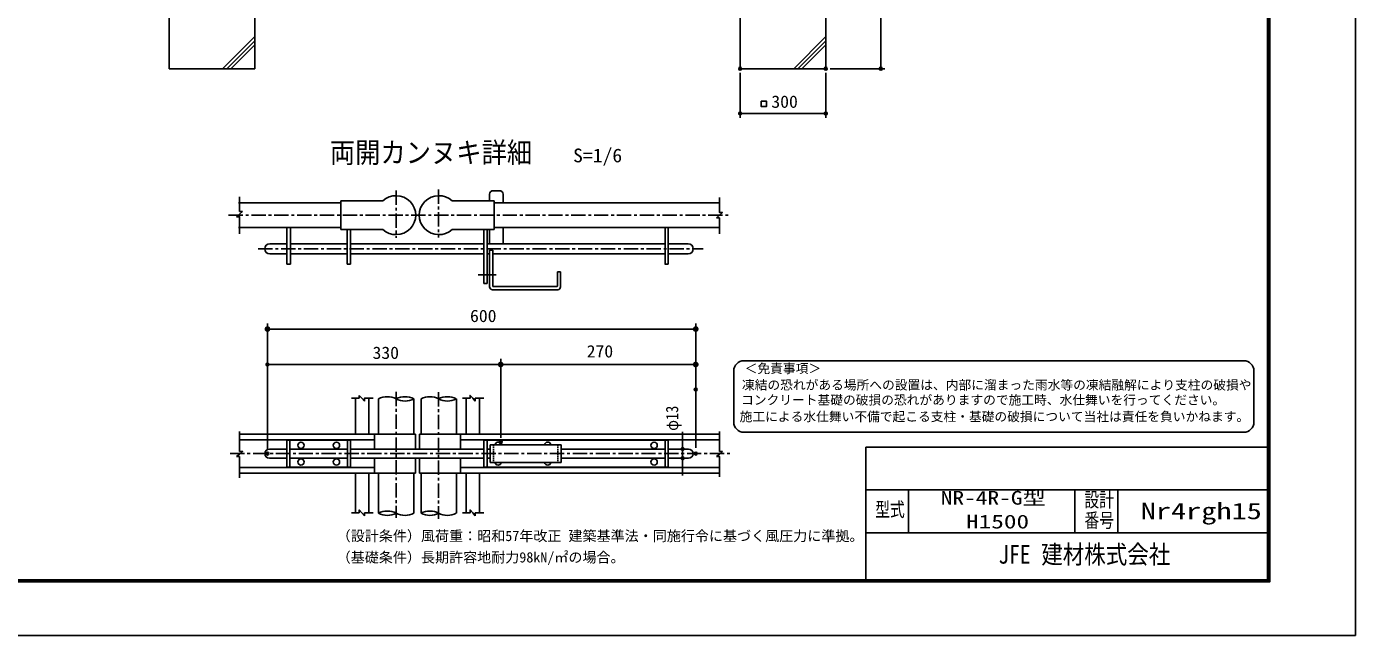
# Model space of a CAD drawing. Units: millimetres, scale not verified, with parts at other scales. Extents: x -4455 to 4455, y -3150 to 3150.
# Drawn here: x -199 to 4455, y -3150 to -1016 of the extents above; entities that cross this region are included whole.
import ezdxf
from ezdxf.enums import TextEntityAlignment as Align

# ---------------------------------------------------------------- set-up
doc = ezdxf.new("R2010")
doc.units = ezdxf.units.MM
doc.header["$LTSCALE"] = 20
doc.header["$PDMODE"] = 32
doc.header["$PDSIZE"] = 10
doc.linetypes.add('USER2', pattern=[0.375, 0.25, -0.125])
doc.linetypes.add('USER5', pattern=[4, 2.5, -0.5, 0.5, -0.5])
for name, color, linetype, lineweight in [('0-2_4基礎', 4, 'Continuous', 25), ('0-5_5寸法', 1, 'Continuous', 25), ('0-6_SUNPOU', 1, 'Continuous', 25), ('0-9_0', 4, 'Continuous', 25), ('0-B_1', 7, 'Continuous', 25), ('0-D_KOUZOU', 1, 'USER5', 25), ('1-0_D-TTL-TXT', 2, 'Continuous', 25)]:
    doc.layers.add(name, color=color, linetype=linetype, lineweight=lineweight)
for name, color, linetype in [('0-7_DEFPOINTS', 7, 'Continuous'), ('0-E_7詳細', 7, 'Continuous'), ('0-F_WAKU', 7, 'Continuous')]:
    doc.layers.add(name, color=color, linetype=linetype)
doc.styles.add('ＭＳ ゴシック', font='')
doc.styles.get('ＭＳ ゴシック').set_extended_font_data('MS Gothic')

# ---------------------------------------------------------------- blocks, each defined once
blk = doc.blocks.new('M1')
at = {"layer": '0-6_SUNPOU'}
blk.add_line((-5, 0), (-38.58, 0), dxfattribs=at)
for points in [[(0, 0), (-5, 0), (-4.96, 0.63)], [(0, 0), (-4.96, -0.63), (-5, 0)], [(0, 0), (-4.96, 0.63), (-4.84, 1.24)], [(0, 0), (-4.84, -1.24), (-4.96, -0.63)], [(0, 0), (-4.84, 1.24), (-4.65, 1.84)], [(0, 0), (-4.65, -1.84), (-4.84, -1.24)], [(0, 0), (-4.65, 1.84), (-4.38, 2.41)], [(0, 0), (-4.38, -2.41), (-4.65, -1.84)], [(0, 0), (-4.38, 2.41), (-4.05, 2.94)], [(0, 0), (-4.05, -2.94), (-4.38, -2.41)], [(0, 0), (-4.05, 2.94), (-3.64, 3.42)], [(0, 0), (-3.64, -3.42), (-4.05, -2.94)], [(0, 0), (-3.64, 3.42), (-3.19, 3.85)], [(0, 0), (-3.19, -3.85), (-3.64, -3.42)], [(0, 0), (-3.19, 3.85), (-2.68, 4.22)], [(0, 0), (-2.68, -4.22), (-3.19, -3.85)], [(0, 0), (-2.68, 4.22), (-2.13, 4.52)], [(0, 0), (-2.13, -4.52), (-2.68, -4.22)], [(0, 0), (-2.13, 4.52), (-1.55, 4.76)], [(0, 0), (-1.55, -4.76), (-2.13, -4.52)], [(0, 0), (-1.55, 4.76), (-0.94, 4.91)], [(0, 0), (-0.94, -4.91), (-1.55, -4.76)], [(0, 0), (-0.94, 4.91), (-0.31, 4.99)], [(0, 0), (-0.31, -4.99), (-0.94, -4.91)], [(0, 0), (-0.31, 4.99), (0.31, 4.99)], [(0, 0), (0.31, -4.99), (-0.31, -4.99)], [(0, 0), (0.31, 4.99), (0.94, 4.91)], [(0, 0), (0.94, 4.91), (1.55, 4.76)], [(0, 0), (1.55, 4.76), (2.13, 4.52)], [(0, 0), (2.13, 4.52), (2.68, 4.22)], [(0, 0), (2.68, 4.22), (3.19, 3.85)], [(0, 0), (3.19, 3.85), (3.64, 3.42)], [(0, 0), (3.64, 3.42), (4.05, 2.94)], [(0, 0), (4.05, 2.94), (4.38, 2.41)], [(0, 0), (4.38, 2.41), (4.65, 1.84)], [(0, 0), (4.65, 1.84), (4.84, 1.24)], [(0, 0), (4.84, 1.24), (4.96, 0.63)], [(0, 0), (4.96, 0.63), (5, 0)], [(0, 0), (0.94, -4.91), (0.31, -4.99)], [(0, 0), (1.55, -4.76), (0.94, -4.91)], [(0, 0), (2.13, -4.52), (1.55, -4.76)], [(0, 0), (2.68, -4.22), (2.13, -4.52)], [(0, 0), (3.19, -3.85), (2.68, -4.22)], [(0, 0), (3.64, -3.42), (3.19, -3.85)], [(0, 0), (4.05, -2.94), (3.64, -3.42)], [(0, 0), (4.38, -2.41), (4.05, -2.94)], [(0, 0), (4.65, -1.84), (4.38, -2.41)], [(0, 0), (4.84, -1.24), (4.65, -1.84)], [(0, 0), (4.96, -0.63), (4.84, -1.24)], [(0, 0), (5, 0), (4.96, -0.63)]]:
    blk.add_solid(points, dxfattribs=at)

msp = doc.modelspace()

# ---------------------------------------------------------------- linework, layer by layer
at = {"layer": '0-2_4基礎', "color": 7}
for p, q in [((300.26, -464.02), (300.26, -1164.02)), ((600.26, -464.02), (600.26, -1164.02)), ((2300.26, -464.02), (2300.26, -1164.02)), ((2600.26, -464.02), (2600.26, -1164.02)), ((300.26, -1164.02), (600.26, -1164.02)), ((2600.26, -1164.02), (2300.26, -1164.02))]:
    msp.add_line(p, q, dxfattribs=at)
at = {"layer": '0-2_4基礎'}
for p, q in [((488.01, -1164.02), (600.26, -1051.77)), ((502.15, -1164.02), (600.26, -1065.91)), ((2488.01, -1164.02), (2600.26, -1051.77)), ((2502.15, -1164.02), (2600.26, -1065.91)), ((516.29, -1164.02), (600.26, -1080.06)), ((2516.3, -1164.02), (2600.26, -1080.06))]:
    msp.add_line(p, q, dxfattribs=at)
at = {"layer": '0-5_5寸法'}
for p, q in [((2792.63, -494.02), (2792.63, -1134.02)), ((2300.26, -1179.02), (2300.26, -1335.85)), ((2600.26, -1179.02), (2600.26, -1335.85)), ((2615.26, -1164.02), (2807.63, -1164.02)), ((2330.26, -1320.85), (2570.26, -1320.85))]:
    msp.add_line(p, q, dxfattribs=at)
at = {"layer": '0-5_5寸法', "color": 3}
msp.add_lwpolyline([(2374.22, -1277.77), (2392.44, -1277.77), (2392.44, -1296.67), (2374.22, -1296.67)], close=True, dxfattribs=at)
at = {"layer": '0-7_DEFPOINTS'}
for p in [(2300.26, -1164.02), (2600.26, -1164.02), (2792.63, -1164.02), (2600.26, -1320.85), (2144.94, -2076.4), (1462, -2200.57), (2144.94, -2200.57), (2144.94, -2287.8), (644.94, -2512.72), (1462, -2472.36), (2144.94, -2512.72)]:
    msp.add_point(p, dxfattribs=at)
at = {"layer": '0-9_0'}
for p, q in [((547.31, -1613.59), (547.31, -1664.46)), ((2228.15, -1615.61), (2228.15, -1668.44)), ((547.31, -1673.5), (536.91, -1682.55)), ((557.71, -1664.46), (547.31, -1664.46)), ((547.31, -1673.5), (557.71, -1664.46)), ((547.31, -1664.46), (551.27, -1664.46)), ((547.31, -1682.55), (547.31, -1743.07)), ((2228.15, -1677.48), (2217.75, -1686.52)), ((2217.75, -1686.52), (2228.15, -1686.52)), ((2228.15, -1686.52), (2224.19, -1686.52)), ((2228.15, -1686.52), (2228.15, -1743.07)), ((939.45, -2318.94), (966.67, -2318.94)), ((966.67, -2308.54), (966.67, -2318.94)), ((975.71, -2318.94), (966.67, -2308.54)), ((966.67, -2318.94), (966.67, -2314.98)), ((975.71, -2318.94), (984.75, -2329.34)), ((984.75, -2318.94), (1014.75, -2318.94)), ((1327.56, -2318.94), (1354.77, -2318.94)), ((1363.81, -2318.94), (1372.86, -2329.34)), ((1372.86, -2318.94), (1372.86, -2322.9)), ((547.31, -2434.69), (547.31, -2505.13)), ((2228.15, -2434.69), (2228.15, -2505.13)), ((547.31, -2505.13), (551.27, -2505.13)), ((2238.54, -2505.13), (2228.15, -2505.13)), ((2228.15, -2514.17), (2238.54, -2505.13)), ((2228.15, -2505.13), (2232.11, -2505.13)), ((547.31, -2514.17), (536.91, -2523.21)), ((536.91, -2523.21), (547.31, -2523.21)), ((547.31, -2523.21), (543.35, -2523.21)), ((547.31, -2523.21), (547.31, -2597.78)), ((2228.15, -2514.17), (2217.75, -2523.21)), ((2228.15, -2523.21), (2228.15, -2593.98)), ((939.45, -2720.63), (966.67, -2720.63)), ((966.67, -2720.63), (966.67, -2716.67)), ((975.71, -2720.63), (984.75, -2731.03)), ((984.75, -2720.63), (1014.75, -2720.63)), ((984.75, -2720.63), (984.75, -2724.59)), ((984.75, -2731.03), (984.75, -2720.63)), ((1327.56, -2720.63), (1354.77, -2720.63)), ((1363.81, -2720.63), (1372.86, -2731.03)), ((1372.86, -2720.63), (1402.85, -2720.63))]:
    msp.add_line(p, q, dxfattribs=at)
at = {"layer": '0-9_0', "color": 7}
for p, q in [((2740.23, -2489.76), (2740.23, -2954.76)), ((2740.23, -2489.76), (4147.84, -2489.76)), ((2740.23, -2639.76), (4147.84, -2639.76)), ((2890.23, -2639.76), (2890.23, -2789.76)), ((3472.84, -2639.76), (3472.84, -2789.76)), ((3622.84, -2639.76), (3622.84, -2789.76)), ((2740.23, -2789.76), (4147.84, -2789.76))]:
    msp.add_line(p, q, dxfattribs=at)
at = {"layer": '0-9_0', "color": 3}
msp.add_lwpolyline([(-4454.66, 3150.24), (4455.34, 3150.24), (4455.34, -3149.76), (-4454.66, -3149.76)], close=True, dxfattribs=at)
at = {"layer": '0-9_0', "color": 7}
for points in [[(-4154.66, 2962.74), (4155.34, 2962.74), (4155.34, -2962.26), (-4154.66, -2962.26)], [(-4152.79, 2960.87), (4153.46, 2960.87), (4153.46, -2960.38), (-4152.79, -2960.38)], [(-4150.91, 2958.99), (4151.59, 2958.99), (4151.59, -2958.51), (-4150.91, -2958.51)], [(-4149.04, 2957.12), (4149.71, 2957.12), (4149.71, -2956.63), (-4149.04, -2956.63)], [(-4147.16, 2955.24), (4147.84, 2955.24), (4147.84, -2954.76), (-4147.16, -2954.76)]]:
    msp.add_lwpolyline(points, close=True, dxfattribs=at)
at = {"layer": '0-9_0'}
for points in [[(2228.15, -1677.48), (2238.54, -1668.44), (2228.15, -1668.44), (2232.11, -1668.44)], [(536.91, -1682.55), (547.31, -1682.55), (543.35, -1682.55)], [(984.75, -2329.34), (984.75, -2318.94), (984.75, -2322.9)], [(1363.81, -2318.94), (1354.77, -2308.54), (1354.77, -2318.94), (1354.77, -2314.98)], [(1372.86, -2329.34), (1372.86, -2318.94), (1402.85, -2318.94)], [(547.31, -2514.17), (557.71, -2505.13), (547.31, -2505.13)], [(2217.75, -2523.21), (2228.15, -2523.21), (2224.19, -2523.21)], [(975.71, -2720.63), (966.67, -2710.23), (966.67, -2720.63)], [(1363.81, -2720.63), (1354.77, -2710.23), (1354.77, -2720.63), (1354.77, -2716.67)], [(1372.86, -2731.03), (1372.86, -2720.63), (1372.86, -2724.59)]]:
    msp.add_lwpolyline(points, dxfattribs=at)
at = {"layer": '0-B_1'}
for p, q in [((1049, -1627.59), (902.17, -1627.59)), ((902.17, -1627.59), (902.17, -1726.93)), ((1291.76, -1627.59), (1438.59, -1627.59)), ((1423.03, -1604), (1423.03, -1627.59)), ((1435.45, -1591.58), (1457.8, -1591.58)), ((1438.59, -1627.59), (1438.59, -1726.93)), ((1470.22, -1604), (1470.22, -1633.8)), ((902.16, -1633.8), (543.96, -1633.8)), ((1438.59, -1633.8), (2227.55, -1633.8)), ((902.16, -1720.72), (543.96, -1720.72)), ((712.8, -1720.72), (712.8, -1848.62)), ((725.22, -1720.72), (725.22, -1848.62)), ((1438.59, -1720.72), (2227.55, -1720.72)), ((1470.22, -1720.72), (1470.22, -1777.84)), ((2037.72, -1720.72), (2037.72, -1848.62)), ((2048.9, -1720.72), (2048.9, -1848.62)), ((1049, -1726.93), (902.17, -1726.93)), ((923.9, -1726.93), (923.9, -1848.62)), ((936.31, -1726.93), (936.31, -1848.62)), ((1291.76, -1726.93), (1438.59, -1726.93)), ((1403.16, -1726.93), (1403.16, -1916.91)), ((1414.34, -1726.93), (1414.34, -1916.91)), ((1423.03, -1726.93), (1423.03, -1777.84)), ((653.2, -1777.84), (712.8, -1777.84)), ((653.2, -1812.61), (712.8, -1812.61)), ((725.22, -1777.84), (923.9, -1777.84)), ((725.22, -1812.61), (923.9, -1812.61)), ((936.31, -1777.84), (1403.16, -1777.84)), ((936.31, -1812.61), (1403.16, -1812.61)), ((1414.34, -1777.84), (2037.72, -1777.84)), ((1414.34, -1812.61), (1423.03, -1812.61)), ((1423.03, -1800.19), (1423.03, -1928.38)), ((1423.03, -1800.19), (1434.21, -1800.19)), ((1434.21, -1800.19), (1434.21, -1925.89)), ((1434.21, -1812.61), (2037.72, -1812.61)), ((2048.9, -1777.84), (2118.43, -1777.84)), ((2048.9, -1812.61), (2118.43, -1812.61)), ((712.8, -1848.62), (725.22, -1848.62)), ((923.9, -1848.62), (936.31, -1848.62)), ((2036.48, -1848.62), (2048.9, -1848.62)), ((1446.11, -1886.16), (1382.32, -1886.16)), ((1671.38, -1876.23), (1660.2, -1876.23)), ((1660.2, -1876.23), (1660.2, -1925.89)), ((1671.38, -1876.23), (1671.38, -1928.38)), ((1403.16, -1916.91), (1414.34, -1916.91)), ((1661.44, -1938.31), (1432.97, -1938.31)), ((1658.96, -1927.14), (1435.45, -1927.14)), ((953.05, -2321.07), (953.05, -2444.42)), ((1000.24, -2321.07), (1000.24, -2444.42)), ((1033.77, -2321.07), (1033.77, -2444.42)), ((1157.94, -2321.07), (1157.94, -2444.42)), ((1182.77, -2321.07), (1182.77, -2444.42)), ((1306.94, -2321.07), (1306.94, -2444.42)), ((1340.47, -2321.07), (1340.47, -2444.42)), ((1387.65, -2321.07), (1387.65, -2444.42)), ((1003.84, -2444.42), (547.31, -2444.42)), ((1019.36, -2464.29), (547.31, -2464.29)), ((936.17, -2465.53), (712.66, -2465.53)), ((712.66, -2465.53), (712.66, -2559.9)), ((723.83, -2465.53), (723.83, -2559.9)), ((924.99, -2465.53), (924.99, -2559.9)), ((936.17, -2465.53), (936.17, -2559.9)), ((1163.65, -2444.42), (1003.84, -2444.42)), ((1019.36, -2444.42), (1019.36, -2496.57)), ((1163.65, -2444.42), (1163.65, -2496.57)), ((1336.62, -2444.42), (1177.06, -2444.42)), ((1177.06, -2444.42), (1177.06, -2496.57)), ((1321.35, -2444.42), (1321.35, -2496.57)), ((2228.15, -2464.29), (1321.35, -2464.29)), ((2228.15, -2444.42), (1336.62, -2444.42)), ((1403.05, -2465.53), (2048.75, -2465.53)), ((1403.05, -2465.53), (1403.05, -2559.9)), ((1414.23, -2465.53), (1414.23, -2559.9)), ((2037.57, -2559.9), (2037.57, -2465.53)), ((2048.75, -2559.9), (2048.75, -2465.53)), ((712.66, -2496.57), (651.81, -2496.57)), ((923.75, -2496.57), (725.07, -2496.57)), ((1403.05, -2496.57), (936.17, -2496.57)), ((1424.91, -2496.57), (1414.23, -2496.57)), ((1673.25, -2481.67), (1424.91, -2481.67)), ((1424.91, -2481.67), (1424.91, -2543.76)), ((1673.25, -2481.67), (1673.25, -2543.76)), ((2037.57, -2496.57), (1673.25, -2496.57)), ((2119.53, -2496.57), (2048.75, -2496.57)), ((712.66, -2528.86), (651.81, -2528.86)), ((923.75, -2528.86), (725.07, -2528.86)), ((1403.05, -2528.86), (936.17, -2528.86)), ((1019.36, -2528.86), (1019.36, -2581.01)), ((1163.65, -2528.86), (1163.65, -2581.01)), ((1177.06, -2528.86), (1177.06, -2581.01)), ((1321.35, -2528.86), (1321.35, -2581.01)), ((1424.91, -2528.86), (1414.23, -2528.86)), ((1673.25, -2543.76), (1424.91, -2543.76)), ((2037.57, -2528.86), (1673.25, -2528.86)), ((2119.53, -2528.86), (2048.75, -2528.86)), ((1019.36, -2561.14), (547.31, -2561.14)), ((1003.84, -2581.01), (547.31, -2581.01)), ((936.17, -2559.9), (712.66, -2559.9)), ((953.05, -2581.01), (953.05, -2721.5)), ((1000.24, -2581.01), (1000.24, -2721.5)), ((1163.65, -2581.01), (1003.84, -2581.01)), ((1033.77, -2581.01), (1033.77, -2721.5)), ((1157.94, -2581.01), (1157.94, -2721.5)), ((1336.62, -2581.01), (1177.06, -2581.01)), ((1182.77, -2581.01), (1182.77, -2721.5)), ((1306.95, -2581.01), (1306.95, -2721.5)), ((2228.15, -2561.14), (1321.35, -2561.14)), ((2228.15, -2581.01), (1336.62, -2581.01)), ((1340.47, -2581.01), (1340.47, -2721.5)), ((1387.66, -2581.01), (1387.66, -2721.5)), ((1403.05, -2559.9), (2048.75, -2559.9))]:
    msp.add_line(p, q, dxfattribs=at)
at = {"layer": '0-B_1', "color": 1}
for p, q in [((644.94, -2492.72), (644.94, -2056.4)), ((684.94, -2076.4), (2104.94, -2076.4)), ((2144.94, -2267.8), (2144.94, -2056.4)), ((644.94, -2497.72), (644.94, -2185.57)), ((1462, -2452.36), (1462, -2180.57)), ((1462, -2457.36), (1462, -2185.57)), ((2144.94, -2492.72), (2144.94, -2180.57)), ((674.94, -2200.57), (1432, -2200.57)), ((1502, -2200.57), (2104.94, -2200.57))]:
    msp.add_line(p, q, dxfattribs=at)
at = {"layer": '0-B_1', "linetype": 'USER2'}
for p, q in [((1436.18, -2481.67), (1436.18, -2543.76)), ((1662.17, -2481.67), (1662.17, -2543.76))]:
    msp.add_line(p, q, dxfattribs=at)
at = {"layer": '0-B_1'}
for centre in [(762.33, -2483.54), (886.5, -2483.54), (1999.08, -2483.54), (762.33, -2541.9), (886.5, -2541.9), (1999.08, -2541.9)]:
    msp.add_circle(centre, 11.18, dxfattribs=at)
for centre, radius, start, end in [((1095.88, -1677.26), 68.3, 226.6586, 133.3418), ((1244.88, -1677.26), 68.3, 46.65789, 313.34109), ((1435.45, -1604), 12.42, 90, 180), ((1457.8, -1604), 12.42, 0, 90), ((653.2, -1795.22), 17.38, 90, 270), ((2118.43, -1795.22), 17.38, 270, 90), ((1432.97, -1928.38), 9.93, 180, 270), ((1435.45, -1925.89), 1.24, 180, 270), ((1658.96, -1925.89), 1.24, 270, 0), ((1661.44, -1928.38), 9.93, 270, 0), ((651.81, -2512.72), 16.14, 90, 270), ((1452.72, -2483.54), 11.18, 9.59328, 170.40672), ((1626.56, -2483.54), 11.18, 9.59328, 170.40672), ((2119.53, -2512.72), 16.14, 270, 90), ((1452.72, -2541.9), 11.18, 189.59328, 350.40672), ((1626.56, -2541.9), 11.18, 189.59328, 350.40672)]:
    msp.add_arc(centre, radius, start, end, dxfattribs=at)
at = {"layer": '0-B_1', "color": 4}
for centre, start, end in [((1064.81, -2380.5), 62.41797, 117.58219), ((1126.75, -2380.5), 62.41797, 117.58219), ((1126.75, -2261.65), 242.41784, 297.58207), ((1213.85, -2380.5), 62.41797, 117.58219), ((1275.15, -2380.5), 62.41797, 117.58219), ((1275.15, -2261.65), 242.41784, 297.58207), ((1064.81, -2780.92), 62.41797, 117.58219), ((1064.81, -2662.07), 242.41784, 297.58207), ((1126.75, -2662.07), 242.41784, 297.58207), ((1213.85, -2780.92), 62.41797, 117.58219), ((1213.85, -2662.07), 242.41784, 297.58207), ((1275.15, -2662.07), 242.41784, 297.58207)]:
    msp.add_arc(centre, 67.05, start, end, dxfattribs=at)
at = {"layer": '0-D_KOUZOU'}
for p, q in [((1095.78, -1591.33), (1095.78, -1757.24)), ((1244.5, -1587.28), (1244.5, -1755.21)), ((508.76, -1677.31), (2268.6, -1677.31)), ((612.7, -1795.22), (2171.39, -1795.22)), ((1095.78, -2296.08), (1095.78, -2737.16)), ((1244.5, -2297.42), (1244.5, -2741.18)), ((514.43, -2512.05), (2272.93, -2512.05))]:
    msp.add_line(p, q, dxfattribs=at)
at = {"layer": '0-D_KOUZOU', "linetype": 'Continuous'}
for p, q in [((2098.99, -2466.57), (2098.99, -2436.57)), ((2078, -2496.57), (2113.99, -2496.57)), ((2098.99, -2496.57), (2098.99, -2528.86)), ((2078, -2528.86), (2113.99, -2528.86)), ((2098.99, -2558.86), (2098.99, -2588.86))]:
    msp.add_line(p, q, dxfattribs=at)
at = {"layer": '1-0_D-TTL-TXT'}
for p, q in [((2277.92, -2223.25), (2277.92, -2402.19)), ((4064.13, -2187.47), (2313.71, -2187.47)), ((4099.91, -2402.19), (4099.91, -2223.25)), ((2313.71, -2437.98), (4064.13, -2437.98))]:
    msp.add_line(p, q, dxfattribs=at)
for centre, start, end in [((2313.71, -2223.25), 90, 180), ((4064.13, -2223.25), 0, 90), ((2313.71, -2402.19), 180, 270), ((4064.13, -2402.19), 270, 0)]:
    msp.add_arc(centre, 35.79, start, end, dxfattribs=at)

# ---------------------------------------------------------------- block references
at = {"layer": '0-5_5寸法', "xscale": 1.5, "yscale": 1.5}
for p, rotation in [((2792.63, -1164.02), 270), ((2300.26, -1320.85), 180)]:
    msp.add_blockref('M1', p, dxfattribs=dict(at, rotation=rotation))
msp.add_blockref('M1', (2600.26, -1320.85), dxfattribs=at)
at = {"layer": '0-B_1', "rotation": 180}
for p, xscale, yscale in [((644.94, -2076.4), 2, 2), ((644.94, -2200.57), 1.5, 1.5), ((1462, -2200.57), 2, 2)]:
    msp.add_blockref('M1', p, dxfattribs=dict(at, xscale=xscale, yscale=yscale))
at = {"layer": '0-B_1'}
for p, xscale, yscale in [((2144.94, -2076.4), 2, 2), ((1462, -2200.57), 1.5, 1.5), ((2144.94, -2200.57), 2, 2)]:
    msp.add_blockref('M1', p, dxfattribs=dict(at, xscale=xscale, yscale=yscale))
at = {"layer": '0-D_KOUZOU', "xscale": 1.5, "yscale": 1.5}
for p, rotation in [((2098.99, -2496.57), 270), ((2098.99, -2528.86), 90)]:
    msp.add_blockref('M1', p, dxfattribs=dict(at, rotation=rotation))

# ---------------------------------------------------------------- texts
at = {"layer": '0-5_5寸法', "color": 3, "style": 'ＭＳ ゴシック', "width": 1.05}
msp.add_text('300', height=43.26, dxfattribs=at).set_placement((2409.76, -1314.17), align=Align.BOTTOM_LEFT)
at = {"layer": '0-9_0', "color": 3, "style": 'ＭＳ ゴシック', "width": 0.85}
msp.add_text('φ13', height=43.2, rotation=90, dxfattribs=at).set_placement((2096.42, -2432.93), align=Align.BOTTOM_LEFT)
at = {"layer": '0-9_0', "color": 7, "style": 'ＭＳ ゴシック'}
for s, height, width, p in [('設計', 50.51, 0.75, (3506.27, -2714.91)), ('型式', 50.51, 0.75, (2773.66, -2748.65)), ('番号', 50.51, 0.75, (3506.27, -2786.91)), ('JFE 建材株式会社', 64.94, 0.85, (3204.92, -2917.76))]:
    msp.add_text(s, height=height, dxfattribs=dict(at, width=width)).set_placement(p, align=Align.BOTTOM_LEFT)
at = {"layer": '0-B_1', "color": 3, "style": 'ＭＳ ゴシック', "width": 1.05}
for s, p in [('600', (1354.44, -2064.73)), ('330', (1012.97, -2193.9)), ('270', (1762.97, -2188.9))]:
    msp.add_text(s, height=43.26, dxfattribs=at).set_placement(p, align=Align.BOTTOM_LEFT)
at = {"layer": '0-E_7詳細', "style": 'ＭＳ ゴシック', "width": 0.9}
msp.add_text('両開カンヌキ詳細', height=72.16, dxfattribs=at).set_placement((863.35, -1515.6), align=Align.BOTTOM_LEFT)
at = {"layer": '0-E_7詳細', "color": 3, "style": 'ＭＳ ゴシック', "width": 1.05}
msp.add_text('S=1/6', height=48.11, dxfattribs=at).set_placement((1715.42, -1506.56), align=Align.BOTTOM_LEFT)
at = {"layer": '0-F_WAKU', "style": 'ＭＳ ゴシック'}
for s, height, width, p in [('NR-4R-G型', 48.11, 1.25, (3003.04, -2706.04)), ('Nr4rgh15', 57.73, 1.35, (3703.47, -2759.88)), ('H1500', 48.11, 1.35, (3091.54, -2789.38))]:
    msp.add_text(s, height=height, dxfattribs=dict(at, width=width)).set_placement(p, align=Align.BOTTOM_LEFT)
at = {"layer": '1-0_D-TTL-TXT', "color": 7, "style": 'ＭＳ ゴシック'}
for s, height, p in [('＜免責事項＞ \u3000\u3000', 32.71, (2316.36, -2240.56)), ('凍結の恐れがある場所への設置は、内部に溜まった雨水等の凍結融解により支柱の破損や', 32.71, (2306.68, -2298.18)), ('コンクリート基礎の破損の恐れがありますので施工時、水仕舞いを行ってください。', 32.71, (2303.74, -2350.73)), ('施工による水仕舞い不備で起こる支柱・基礎の破損について当社は責任を負いかねます。 ', 32.71, (2298.73, -2409.06)), ('（設計条件）風荷重：昭和57年改正 建築基準法・同施行令に基づく風圧力に準拠。', 36.08, (887.28, -2829.96)), ('（基礎条件）長期許容地耐力98kN/㎡の場合。', 36.08, (887.28, -2904.96))]:
    msp.add_text(s, height=height, dxfattribs=at).set_placement(p, align=Align.BOTTOM_LEFT)

doc.saveas('drawing.dxf')
